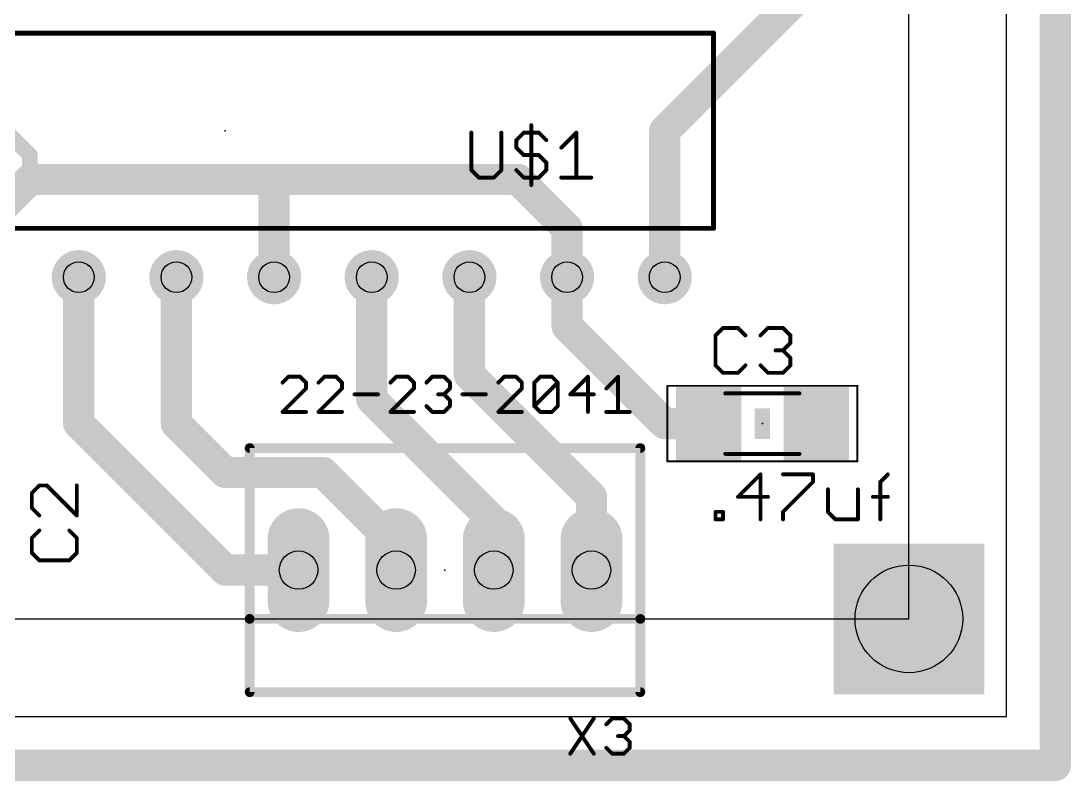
# Model space of a CAD drawing. Extents: x -0.07 to 1.67, y -0.07 to 2.57.
# Drawn here: x 0.591 to 1.666, y -0.066 to 0.712 of the extents above; entities that cross this region are included whole.
import ezdxf

# ---------------------------------------------------------------- set-up
doc = ezdxf.new("R2010")
doc.units = 0
for name, color, linetype in [('1', 22, 'CONTINUOUS'), ('17', 82, 'CONTINUOUS'), ('18', 82, 'CONTINUOUS'), ('19', 53, 'CONTINUOUS'), ('20', 7, 'CONTINUOUS'), ('21', 253, 'CONTINUOUS'), ('23', 7, 'CONTINUOUS'), ('25', 253, 'CONTINUOUS'), ('27', 253, 'CONTINUOUS'), ('29', 253, 'CONTINUOUS'), ('30', 253, 'CONTINUOUS'), ('31', 253, 'CONTINUOUS'), ('35', 253, 'CONTINUOUS'), ('39', 22, 'CONTINUOUS'), ('44', 253, 'CONTINUOUS'), ('51', 253, 'CONTINUOUS')]:
    doc.layers.add(name, color=color, linetype=linetype)

# ---------------------------------------------------------------- blocks, each defined once
blk = doc.blocks.new('RECT')
blk.add_solid([(-0.5, -0.5), (0.5, -0.5), (-0.5, 0.5), (0.5, 0.5)])
blk = doc.blocks.new('ROUNDP')
at = {"const_width": 0.5}
blk.add_lwpolyline([(0, -0.25, 1), (0, 0.25, 1), (0, -0.25)], format="xyb", dxfattribs=at)
blk = doc.blocks.new('LONGP100')
at = {"const_width": 1}
blk.add_lwpolyline([(-0.5, 0), (0.5, 0)], dxfattribs=at)
at = {"const_width": 0.5}
for points in [[(-0.5, 0.25, 1), (-0.5, -0.25)], [(0.5, -0.25, 1), (0.5, 0.25)]]:
    blk.add_lwpolyline(points, format="xyb", dxfattribs=at)
blk = doc.blocks.new('SQUAREV')
blk.add_solid([(-0.5, -0.5), (0.5, -0.5), (-0.5, 0.5), (0.5, 0.5)])

msp = doc.modelspace()

# ---------------------------------------------------------------- linework, layer by layer
at = {"layer": '1'}
for points, const_width in [([(1.65, 2.55), (1.65, -0.05)], 0.032), ([(1.5, 0.85), (1.25, 0.6)], 0.032), ([(0.6, 0.575), (0.5, 0.675)], 0.016), ([(1.25, 0.6), (1.25, 0.45)], 0.032), ([(0.6, 0.55), (0.6, 0.575)], 0.016), ([(0.55, 0.5), (0.6, 0.55)], 0.032), ([(0.6, 0.55), (0.85, 0.55)], 0.032), ([(0.85, 0.55), (1.1, 0.55)], 0.032), ([(0.85, 0.45), (0.85, 0.55)], 0.032), ([(1.1, 0.55), (1.15, 0.5)], 0.032), ([(1.15, 0.5), (1.15, 0.45)], 0.032), ([(0.65, 0.3), (0.65, 0.45)], 0.032), ([(0.75, 0.3), (0.75, 0.45)], 0.032), ([(0.95, 0.325), (0.95, 0.45)], 0.032), ([(1.05, 0.35), (1.05, 0.45)], 0.032), ([(1.15, 0.45), (1.15, 0.4)], 0.032), ([(1.15, 0.4), (1.25, 0.3)], 0.032), ([(1.175, 0.225), (1.05, 0.35)], 0.032), ([(1.075, 0.2), (0.95, 0.325)], 0.032), ([(0.8, 0.15), (0.65, 0.3)], 0.032), ([(0.8, 0.25), (0.75, 0.3)], 0.032), ([(1.25, 0.3), (1.294882, 0.3)], 0.032), ([(0.9, 0.25), (0.8, 0.25)], 0.032), ([(0.975, 0.175), (0.9, 0.25)], 0.032), ([(1.175, 0.15), (1.175, 0.225)], 0.032), ([(1.075, 0.15), (1.075, 0.2)], 0.032), ([(0.975, 0.15), (0.975, 0.175)], 0.032), ([(0.875, 0.15), (0.8, 0.15)], 0.032), ([(1.65, -0.05), (-0.05, -0.05)], 0.032)]:
    msp.add_lwpolyline(points, dxfattribs=dict(at, const_width=const_width))
for points, const_width in [([(1.258, 0.6, 1), (1.242, 0.6)], 0.016), ([(1.244343, 0.605657, 1), (1.255657, 0.594343)], 0.016), ([(0.604, 0.575, 1), (0.596, 0.575)], 0.008), ([(0.597172, 0.572172, 1), (0.602828, 0.577828)], 0.008), ([(0.6, 0.558, 1), (0.6, 0.542)], 0.016), ([(0.605657, 0.544343, 1), (0.594343, 0.555657)], 0.016), ([(0.85, 0.558, 1), (0.85, 0.542)], 0.016), ([(0.858, 0.55, 1), (0.842, 0.55)], 0.016), ([(0.85, 0.542, 1), (0.85, 0.558)], 0.016), ([(1.105657, 0.555657, 1), (1.094343, 0.544343)], 0.016), ([(1.1, 0.542, 1), (1.1, 0.558)], 0.016), ([(0.596, 0.55, 1), (0.604, 0.55)], 0.008), ([(1.158, 0.5, 1), (1.142, 0.5)], 0.016), ([(1.144343, 0.494343, 1), (1.155657, 0.505657)], 0.016), ([(0.658, 0.45, 1), (0.642, 0.45)], 0.016), ([(0.758, 0.45, 1), (0.742, 0.45)], 0.016), ([(0.958, 0.45, 1), (0.942, 0.45)], 0.016), ([(1.058, 0.45, 1), (1.042, 0.45)], 0.016), ([(1.158, 0.45, 1), (1.142, 0.45)], 0.016), ([(0.842, 0.45, 1), (0.858, 0.45)], 0.016), ([(1.142, 0.45, 1), (1.158, 0.45)], 0.016), ([(1.242, 0.45, 1), (1.258, 0.45)], 0.016), ([(1.155657, 0.405657, 1), (1.144343, 0.394343)], 0.016), ([(1.142, 0.4, 1), (1.158, 0.4)], 0.016), ([(1.055657, 0.355657, 1), (1.044343, 0.344343)], 0.016), ([(1.042, 0.35, 1), (1.058, 0.35)], 0.016), ([(0.955657, 0.330657, 1), (0.944343, 0.319343)], 0.016), ([(0.942, 0.325, 1), (0.958, 0.325)], 0.016), ([(0.655657, 0.305657, 1), (0.644343, 0.294343)], 0.016), ([(0.755657, 0.305657, 1), (0.744343, 0.294343)], 0.016), ([(1.25, 0.308, 1), (1.25, 0.292)], 0.016), ([(1.244343, 0.294343, 1), (1.255657, 0.305657)], 0.016), ([(1.294882, 0.292, 1), (1.294882, 0.308)], 0.016), ([(0.642, 0.3, 1), (0.658, 0.3)], 0.016), ([(0.742, 0.3, 1), (0.758, 0.3)], 0.016), ([(0.8, 0.258, 1), (0.8, 0.242)], 0.016), ([(0.794343, 0.244343, 1), (0.805657, 0.255657)], 0.016), ([(0.905657, 0.255657, 1), (0.894343, 0.244343)], 0.016), ([(0.9, 0.242, 1), (0.9, 0.258)], 0.016), ([(1.183, 0.225, 1), (1.167, 0.225)], 0.016), ([(1.169343, 0.219343, 1), (1.180657, 0.230657)], 0.016), ([(1.083, 0.2, 1), (1.067, 0.2)], 0.016), ([(1.069343, 0.194343, 1), (1.080657, 0.205657)], 0.016), ([(0.983, 0.175, 1), (0.967, 0.175)], 0.016), ([(0.969343, 0.169343, 1), (0.980657, 0.180657)], 0.016), ([(0.8, 0.158, 1), (0.8, 0.142)], 0.016), ([(0.794343, 0.144343, 1), (0.805657, 0.155657)], 0.016), ([(0.875, 0.142, 1), (0.875, 0.158)], 0.016), ([(0.967, 0.15, 1), (0.983, 0.15)], 0.016), ([(1.067, 0.15, 1), (1.083, 0.15)], 0.016), ([(1.167, 0.15, 1), (1.183, 0.15)], 0.016), ([(1.642, -0.05, 1), (1.658, -0.05)], 0.016), ([(1.65, -0.058, 1), (1.65, -0.042)], 0.016)]:
    msp.add_lwpolyline(points, format="xyb", dxfattribs=dict(at, const_width=const_width))
at = {"layer": '19'}
for p, q in [((1.5, 0.1), (1.5, 2.4)), ((0.1, 0.1), (1.5, 0.1))]:
    msp.add_line(p, q, dxfattribs=at)
at = {"layer": '20'}
for p, q in [((1.6, 0), (1.6, 2.5)), ((0, 0), (1.6, 0))]:
    msp.add_line(p, q, dxfattribs=at)
at = {"layer": '21'}
for points, const_width in [([(1.3, 0.7), (0.3, 0.7)], 0.005), ([(1.3, 0.5), (1.3, 0.7)], 0.005), ([(0.3, 0.5), (1.3, 0.5)], 0.005), ([(0.825, 0.1), (0.825, 0.275)], 0.01), ([(0.825, 0.275), (1.225, 0.275)], 0.01), ([(1.225, 0.275), (1.225, 0.1)], 0.01), ([(0.825, 0.025), (0.825, 0.1)], 0.01), ([(1.225, 0.1), (0.825, 0.1)], 0.01), ([(1.225, 0.1), (1.225, 0.025)], 0.01), ([(1.225, 0.025), (0.825, 0.025)], 0.01)]:
    msp.add_lwpolyline(points, dxfattribs=dict(at, const_width=const_width))
for points, const_width in [([(1.30125, 0.7, 1), (1.29875, 0.7)], 0.0025), ([(1.3, 0.69875, 1), (1.3, 0.70125)], 0.0025), ([(1.29875, 0.5, 1), (1.30125, 0.5)], 0.0025), ([(1.3, 0.49875, 1), (1.3, 0.50125)], 0.0025), ([(0.8275, 0.275, 1), (0.8225, 0.275)], 0.005), ([(0.825, 0.2775, 1), (0.825, 0.2725)], 0.005), ([(1.2275, 0.275, 1), (1.2225, 0.275)], 0.005), ([(1.225, 0.2725, 1), (1.225, 0.2775)], 0.005), ([(0.8275, 0.1, 1), (0.8225, 0.1)], 0.005), ([(0.825, 0.1025, 1), (0.825, 0.0975)], 0.005), ([(0.8225, 0.1, 1), (0.8275, 0.1)], 0.005), ([(1.2275, 0.1, 1), (1.2225, 0.1)], 0.005), ([(1.2225, 0.1, 1), (1.2275, 0.1)], 0.005), ([(1.225, 0.0975, 1), (1.225, 0.1025)], 0.005), ([(0.825, 0.0275, 1), (0.825, 0.0225)], 0.005), ([(0.8225, 0.025, 1), (0.8275, 0.025)], 0.005), ([(1.2225, 0.025, 1), (1.2275, 0.025)], 0.005), ([(1.225, 0.0225, 1), (1.225, 0.0275)], 0.005)]:
    msp.add_lwpolyline(points, format="xyb", dxfattribs=dict(at, const_width=const_width))
at = {"layer": '23'}
for p in [(0.8, 0.6), (1.35, 0.3), (1.025, 0.15)]:
    msp.add_point(p, dxfattribs=at)
at = {"layer": '25', "const_width": 0.004}
for points in [[(1.113386, 0.605712), (1.113386, 0.544327)], [(1.052, 0.598039), (1.052, 0.559673)], [(1.082693, 0.559673), (1.082693, 0.598039)], [(1.098039, 0.590366), (1.105712, 0.598039)], [(1.098039, 0.582693), (1.098039, 0.590366)], [(1.105712, 0.598039), (1.121059, 0.598039)], [(1.121059, 0.598039), (1.128732, 0.590366)], [(1.144078, 0.582693), (1.159425, 0.598039)], [(1.159425, 0.598039), (1.159425, 0.552)], [(1.105712, 0.57502), (1.098039, 0.582693)], [(1.121059, 0.57502), (1.105712, 0.57502)], [(1.128732, 0.567346), (1.121059, 0.57502)], [(1.052, 0.559673), (1.059673, 0.552)], [(1.07502, 0.552), (1.082693, 0.559673)], [(1.098039, 0.559673), (1.105712, 0.552)], [(1.121059, 0.552), (1.128732, 0.559673)], [(1.128732, 0.559673), (1.128732, 0.567346)], [(1.059673, 0.552), (1.07502, 0.552)], [(1.105712, 0.552), (1.121059, 0.552)], [(1.144078, 0.552), (1.174771, 0.552)], [(1.309673, 0.398039), (1.302, 0.390366)], [(1.32502, 0.398039), (1.309673, 0.398039)], [(1.332693, 0.390366), (1.32502, 0.398039)], [(1.348039, 0.390366), (1.355712, 0.398039)], [(1.355712, 0.398039), (1.371059, 0.398039)], [(1.371059, 0.398039), (1.378732, 0.390366)], [(1.302, 0.390366), (1.302, 0.359673)], [(1.378732, 0.390366), (1.378732, 0.382693)], [(1.371059, 0.37502), (1.363386, 0.37502)], [(1.378732, 0.382693), (1.371059, 0.37502)], [(1.371059, 0.37502), (1.378732, 0.367346)], [(1.378732, 0.367346), (1.378732, 0.359673)], [(1.302, 0.359673), (1.309673, 0.352)], [(1.32502, 0.352), (1.332693, 0.359673)], [(1.355712, 0.352), (1.348039, 0.359673)], [(1.378732, 0.359673), (1.371059, 0.352)], [(1.309673, 0.352), (1.32502, 0.352)], [(1.371059, 0.352), (1.355712, 0.352)], [(0.609634, 0.236653), (0.601961, 0.22898)], [(0.617307, 0.236653), (0.609634, 0.236653)], [(0.648, 0.205961), (0.617307, 0.236653)], [(0.648, 0.236653), (0.648, 0.205961)], [(0.601961, 0.22898), (0.601961, 0.213634)], [(0.601961, 0.213634), (0.609634, 0.205961)], [(0.609634, 0.190614), (0.601961, 0.182941)], [(0.601961, 0.182941), (0.601961, 0.167594)], [(0.648, 0.182941), (0.640327, 0.190614)], [(0.648, 0.167594), (0.648, 0.182941)], [(0.601961, 0.167594), (0.609634, 0.159921)], [(0.609634, 0.159921), (0.640327, 0.159921)], [(0.640327, 0.159921), (0.648, 0.167594)], [(1.153337, -0.001969), (1.177358, -0.038)], [(1.177358, -0.001969), (1.153337, -0.038)], [(1.190169, -0.007974), (1.196174, -0.001969)], [(1.196174, -0.001969), (1.208184, -0.001969)], [(1.208184, -0.001969), (1.214189, -0.007974)], [(1.214189, -0.007974), (1.214189, -0.01398)], [(1.208184, -0.019985), (1.202179, -0.019985)], [(1.214189, -0.01398), (1.208184, -0.019985)], [(1.208184, -0.019985), (1.214189, -0.02599)], [(1.196174, -0.038), (1.190169, -0.031995)], [(1.214189, -0.031995), (1.208184, -0.038)], [(1.214189, -0.02599), (1.214189, -0.031995)], [(1.208184, -0.038), (1.196174, -0.038)]]:
    msp.add_lwpolyline(points, dxfattribs=at)
at = {"layer": '25', "const_width": 0.002}
for points in [[(1.114386, 0.605712, 1), (1.112386, 0.605712)], [(1.053, 0.598039, 1), (1.051, 0.598039)], [(1.083693, 0.598039, 1), (1.081693, 0.598039)], [(1.099039, 0.590366, 1), (1.097039, 0.590366)], [(1.097332, 0.591073, 1), (1.098746, 0.589659)], [(1.105712, 0.599039, 1), (1.105712, 0.597039)], [(1.106419, 0.597332, 1), (1.105005, 0.598746)], [(1.121766, 0.598746, 1), (1.120352, 0.597332)], [(1.121059, 0.597039, 1), (1.121059, 0.599039)], [(1.128025, 0.589659, 1), (1.129439, 0.591073)], [(1.160425, 0.598039, 1), (1.158425, 0.598039)], [(1.160132, 0.597332, 1), (1.158718, 0.598746)], [(1.098746, 0.5834, 1), (1.097332, 0.581986)], [(1.097039, 0.582693, 1), (1.099039, 0.582693)], [(1.143371, 0.5834, 1), (1.144786, 0.581986)], [(1.105712, 0.57602, 1), (1.105712, 0.57402)], [(1.105005, 0.574312, 1), (1.106419, 0.575727)], [(1.121766, 0.575727, 1), (1.120352, 0.574312)], [(1.121059, 0.57402, 1), (1.121059, 0.57602)], [(1.052707, 0.56038, 1), (1.051293, 0.558966)], [(1.051, 0.559673, 1), (1.053, 0.559673)], [(1.081693, 0.559673, 1), (1.083693, 0.559673)], [(1.0834, 0.558966, 1), (1.081986, 0.56038)], [(1.098746, 0.56038, 1), (1.097332, 0.558966)], [(1.129732, 0.567346, 1), (1.127732, 0.567346)], [(1.127732, 0.559673, 1), (1.129732, 0.559673)], [(1.128025, 0.566639, 1), (1.129439, 0.568053)], [(1.129439, 0.558966, 1), (1.128025, 0.56038)], [(1.059673, 0.553, 1), (1.059673, 0.551)], [(1.058966, 0.551293, 1), (1.06038, 0.552707)], [(1.074312, 0.552707, 1), (1.075727, 0.551293)], [(1.07502, 0.551, 1), (1.07502, 0.553)], [(1.105712, 0.553, 1), (1.105712, 0.551)], [(1.105005, 0.551293, 1), (1.106419, 0.552707)], [(1.120352, 0.552707, 1), (1.121766, 0.551293)], [(1.121059, 0.551, 1), (1.121059, 0.553)], [(1.144078, 0.553, 1), (1.144078, 0.551)], [(1.158425, 0.552, 1), (1.160425, 0.552)], [(1.174771, 0.551, 1), (1.174771, 0.553)], [(1.112386, 0.544327, 1), (1.114386, 0.544327)], [(1.309673, 0.399039, 1), (1.309673, 0.397039)], [(1.31038, 0.397332, 1), (1.308966, 0.398746)], [(1.325727, 0.398746, 1), (1.324312, 0.397332)], [(1.32502, 0.397039, 1), (1.32502, 0.399039)], [(1.355712, 0.399039, 1), (1.355712, 0.397039)], [(1.356419, 0.397332, 1), (1.355005, 0.398746)], [(1.371766, 0.398746, 1), (1.370352, 0.397332)], [(1.371059, 0.397039, 1), (1.371059, 0.399039)], [(1.303, 0.390366, 1), (1.301, 0.390366)], [(1.301293, 0.391073, 1), (1.302707, 0.389659)], [(1.331986, 0.389659, 1), (1.3334, 0.391073)], [(1.347332, 0.391073, 1), (1.348746, 0.389659)], [(1.379732, 0.390366, 1), (1.377732, 0.390366)], [(1.378025, 0.389659, 1), (1.379439, 0.391073)], [(1.363386, 0.37602, 1), (1.363386, 0.37402)], [(1.371766, 0.375727, 1), (1.370352, 0.374312)], [(1.370352, 0.375727, 1), (1.371766, 0.374312)], [(1.371059, 0.37402, 1), (1.371059, 0.37602)], [(1.377732, 0.382693, 1), (1.379732, 0.382693)], [(1.379439, 0.381986, 1), (1.378025, 0.3834)], [(1.379732, 0.367346, 1), (1.377732, 0.367346)], [(1.378025, 0.366639, 1), (1.379439, 0.368053)], [(1.302707, 0.36038, 1), (1.301293, 0.358966)], [(1.301, 0.359673, 1), (1.303, 0.359673)], [(1.3334, 0.358966, 1), (1.331986, 0.36038)], [(1.348746, 0.36038, 1), (1.347332, 0.358966)], [(1.377732, 0.359673, 1), (1.379732, 0.359673)], [(1.379439, 0.358966, 1), (1.378025, 0.36038)], [(1.309673, 0.353, 1), (1.309673, 0.351)], [(1.308966, 0.351293, 1), (1.31038, 0.352707)], [(1.324312, 0.352707, 1), (1.325727, 0.351293)], [(1.32502, 0.351, 1), (1.32502, 0.353)], [(1.355712, 0.353, 1), (1.355712, 0.351)], [(1.355005, 0.351293, 1), (1.356419, 0.352707)], [(1.370352, 0.352707, 1), (1.371766, 0.351293)], [(1.371059, 0.351, 1), (1.371059, 0.353)], [(0.609634, 0.237653, 1), (0.609634, 0.235653)], [(0.610341, 0.235946, 1), (0.608927, 0.237361)], [(0.618014, 0.237361, 1), (0.6166, 0.235946)], [(0.617307, 0.235653, 1), (0.617307, 0.237653)], [(0.649, 0.236653, 1), (0.647, 0.236653)], [(0.602961, 0.22898, 1), (0.600961, 0.22898)], [(0.601254, 0.229687, 1), (0.602668, 0.228273)], [(0.602668, 0.214341, 1), (0.601254, 0.212927)], [(0.600961, 0.213634, 1), (0.602961, 0.213634)], [(0.608927, 0.205254, 1), (0.610341, 0.206668)], [(0.647, 0.205961, 1), (0.649, 0.205961)], [(0.647293, 0.205254, 1), (0.648707, 0.206668)], [(0.602961, 0.182941, 1), (0.600961, 0.182941)], [(0.601254, 0.183648, 1), (0.602668, 0.182234)], [(0.610341, 0.189907, 1), (0.608927, 0.191321)], [(0.641034, 0.191321, 1), (0.63962, 0.189907)], [(0.649, 0.182941, 1), (0.647, 0.182941)], [(0.647293, 0.182234, 1), (0.648707, 0.183648)], [(0.602668, 0.168302, 1), (0.601254, 0.166887)], [(0.600961, 0.167594, 1), (0.602961, 0.167594)], [(0.609634, 0.160921, 1), (0.609634, 0.158921)], [(0.608927, 0.159214, 1), (0.610341, 0.160628)], [(0.63962, 0.160628, 1), (0.641034, 0.159214)], [(0.640327, 0.158921, 1), (0.640327, 0.160921)], [(0.647, 0.167594, 1), (0.649, 0.167594)], [(0.648707, 0.166887, 1), (0.647293, 0.168302)], [(1.154169, -0.001415, 1), (1.152505, -0.002524)], [(1.17819, -0.002524, 1), (1.176525, -0.001415)], [(1.196174, -0.000969, 1), (1.196174, -0.002969)], [(1.196881, -0.002676, 1), (1.195466, -0.001262)], [(1.208891, -0.001262, 1), (1.207477, -0.002676)], [(1.208184, -0.002969, 1), (1.208184, -0.000969)], [(1.189461, -0.007267, 1), (1.190876, -0.008682)], [(1.215189, -0.007974, 1), (1.213189, -0.007974)], [(1.213482, -0.008682, 1), (1.214896, -0.007267)], [(1.202179, -0.018985, 1), (1.202179, -0.020985)], [(1.208891, -0.019278, 1), (1.207477, -0.020692)], [(1.207477, -0.019278, 1), (1.208891, -0.020692)], [(1.208184, -0.020985, 1), (1.208184, -0.018985)], [(1.213189, -0.01398, 1), (1.215189, -0.01398)], [(1.214896, -0.014687, 1), (1.213482, -0.013272)], [(1.190876, -0.031288, 1), (1.189461, -0.032702)], [(1.215189, -0.02599, 1), (1.213189, -0.02599)], [(1.213189, -0.031995, 1), (1.215189, -0.031995)], [(1.213482, -0.026697, 1), (1.214896, -0.025283)], [(1.214896, -0.032702, 1), (1.213482, -0.031288)], [(1.152505, -0.037445, 1), (1.154169, -0.038555)], [(1.176525, -0.038555, 1), (1.17819, -0.037445)], [(1.196174, -0.037, 1), (1.196174, -0.039)], [(1.195466, -0.038707, 1), (1.196881, -0.037293)], [(1.207477, -0.037293, 1), (1.208891, -0.038707)], [(1.208184, -0.039, 1), (1.208184, -0.037)]]:
    msp.add_lwpolyline(points, format="xyb", dxfattribs=at)
at = {"layer": '27', "const_width": 0.004}
for points in [[(0.86469, 0.348031), (0.858685, 0.342026)], [(0.876701, 0.348031), (0.86469, 0.348031)], [(0.882706, 0.342026), (0.876701, 0.348031)], [(0.901522, 0.348031), (0.895517, 0.342026)], [(0.913532, 0.348031), (0.901522, 0.348031)], [(0.919537, 0.342026), (0.913532, 0.348031)], [(0.975185, 0.348031), (0.96918, 0.342026)], [(0.987195, 0.348031), (0.975185, 0.348031)], [(0.9932, 0.342026), (0.987195, 0.348031)], [(1.006011, 0.342026), (1.012016, 0.348031)], [(1.012016, 0.348031), (1.024026, 0.348031)], [(1.024026, 0.348031), (1.030031, 0.342026)], [(1.085679, 0.348031), (1.079674, 0.342026)], [(1.097689, 0.348031), (1.085679, 0.348031)], [(1.103694, 0.342026), (1.097689, 0.348031)], [(1.116505, 0.342026), (1.12251, 0.348031)], [(1.12251, 0.348031), (1.134521, 0.348031)], [(1.134521, 0.348031), (1.140526, 0.342026)], [(1.171352, 0.348031), (1.153337, 0.330015)], [(1.171352, 0.312), (1.171352, 0.348031)], [(1.190168, 0.33602), (1.202179, 0.348031)], [(1.202179, 0.348031), (1.202179, 0.312)], [(0.858685, 0.312), (0.882706, 0.33602)], [(0.882706, 0.33602), (0.882706, 0.342026)], [(0.895517, 0.312), (0.919537, 0.33602)], [(0.919537, 0.33602), (0.919537, 0.342026)], [(0.96918, 0.312), (0.9932, 0.33602)], [(0.9932, 0.33602), (0.9932, 0.342026)], [(1.030031, 0.33602), (1.024026, 0.330015)], [(1.030031, 0.342026), (1.030031, 0.33602)], [(1.079674, 0.312), (1.103694, 0.33602)], [(1.103694, 0.33602), (1.103694, 0.342026)], [(1.116505, 0.318005), (1.116505, 0.342026)], [(1.116505, 0.318005), (1.140526, 0.342026)], [(1.140526, 0.342026), (1.140526, 0.318005)], [(0.932348, 0.330015), (0.956369, 0.330015)], [(1.024026, 0.330015), (1.018021, 0.330015)], [(1.024026, 0.330015), (1.030031, 0.32401)], [(1.030031, 0.32401), (1.030031, 0.318005)], [(1.042843, 0.330015), (1.066863, 0.330015)], [(1.153337, 0.330015), (1.177357, 0.330015)], [(0.882706, 0.312), (0.858685, 0.312)], [(0.919537, 0.312), (0.895517, 0.312)], [(0.9932, 0.312), (0.96918, 0.312)], [(1.012016, 0.312), (1.006011, 0.318005)], [(1.024026, 0.312), (1.012016, 0.312)], [(1.030031, 0.318005), (1.024026, 0.312)], [(1.103694, 0.312), (1.079674, 0.312)], [(1.12251, 0.312), (1.116505, 0.318005)], [(1.134521, 0.312), (1.12251, 0.312)], [(1.140526, 0.318005), (1.134521, 0.312)], [(1.190168, 0.312), (1.214189, 0.312)], [(1.348039, 0.248039), (1.32502, 0.22502)], [(1.348039, 0.202), (1.348039, 0.248039)], [(1.371059, 0.248039), (1.401752, 0.248039)], [(1.401752, 0.248039), (1.401752, 0.240366)], [(1.47081, 0.240366), (1.478484, 0.248039)], [(1.401752, 0.240366), (1.371059, 0.209673)], [(1.47081, 0.202), (1.47081, 0.240366)], [(1.32502, 0.22502), (1.355712, 0.22502)], [(1.417098, 0.232693), (1.417098, 0.209673)], [(1.447791, 0.202), (1.447791, 0.232693)], [(1.463137, 0.22502), (1.478484, 0.22502)], [(1.302, 0.202), (1.302, 0.209673)], [(1.302, 0.209673), (1.309673, 0.209673)], [(1.309673, 0.209673), (1.309673, 0.202)], [(1.371059, 0.209673), (1.371059, 0.202)], [(1.417098, 0.209673), (1.424771, 0.202)], [(1.309673, 0.202), (1.302, 0.202)], [(1.424771, 0.202), (1.447791, 0.202)]]:
    msp.add_lwpolyline(points, dxfattribs=at)
at = {"layer": '27', "const_width": 0.002}
for points in [[(0.86469, 0.349031, 1), (0.86469, 0.347031)], [(0.865397, 0.347324, 1), (0.863983, 0.348738)], [(0.877408, 0.348738, 1), (0.875994, 0.347324)], [(0.876701, 0.347031, 1), (0.876701, 0.349031)], [(0.901522, 0.349031, 1), (0.901522, 0.347031)], [(0.902229, 0.347324, 1), (0.900815, 0.348738)], [(0.914239, 0.348738, 1), (0.912825, 0.347324)], [(0.913532, 0.347031, 1), (0.913532, 0.349031)], [(0.975185, 0.349031, 1), (0.975185, 0.347031)], [(0.975892, 0.347324, 1), (0.974478, 0.348738)], [(0.987902, 0.348738, 1), (0.986488, 0.347324)], [(0.987195, 0.347031, 1), (0.987195, 0.349031)], [(1.012016, 0.349031, 1), (1.012016, 0.347031)], [(1.012723, 0.347324, 1), (1.011309, 0.348738)], [(1.024734, 0.348738, 1), (1.023319, 0.347324)], [(1.024026, 0.347031, 1), (1.024026, 0.349031)], [(1.085679, 0.349031, 1), (1.085679, 0.347031)], [(1.086386, 0.347324, 1), (1.084972, 0.348738)], [(1.098396, 0.348738, 1), (1.096982, 0.347324)], [(1.097689, 0.347031, 1), (1.097689, 0.349031)], [(1.12251, 0.349031, 1), (1.12251, 0.347031)], [(1.123218, 0.347324, 1), (1.121803, 0.348738)], [(1.135228, 0.348738, 1), (1.133814, 0.347324)], [(1.134521, 0.347031, 1), (1.134521, 0.349031)], [(1.172352, 0.348031, 1), (1.170352, 0.348031)], [(1.172059, 0.347324, 1), (1.170645, 0.348738)], [(1.203179, 0.348031, 1), (1.201179, 0.348031)], [(1.202886, 0.347324, 1), (1.201471, 0.348738)], [(0.857978, 0.342733, 1), (0.859392, 0.341318)], [(0.883706, 0.342026, 1), (0.881706, 0.342026)], [(0.881706, 0.33602, 1), (0.883706, 0.33602)], [(0.881999, 0.341318, 1), (0.883413, 0.342733)], [(0.883413, 0.335313, 1), (0.881999, 0.336728)], [(0.89481, 0.342733, 1), (0.896224, 0.341318)], [(0.920537, 0.342026, 1), (0.918537, 0.342026)], [(0.918537, 0.33602, 1), (0.920537, 0.33602)], [(0.91883, 0.341318, 1), (0.920244, 0.342733)], [(0.920244, 0.335313, 1), (0.91883, 0.336728)], [(0.968473, 0.342733, 1), (0.969887, 0.341318)], [(0.9942, 0.342026, 1), (0.9922, 0.342026)], [(0.9922, 0.33602, 1), (0.9942, 0.33602)], [(0.992493, 0.341318, 1), (0.993907, 0.342733)], [(0.993907, 0.335313, 1), (0.992493, 0.336728)], [(1.005304, 0.342733, 1), (1.006718, 0.341318)], [(1.031031, 0.342026, 1), (1.029031, 0.342026)], [(1.029031, 0.33602, 1), (1.031031, 0.33602)], [(1.029324, 0.341318, 1), (1.030739, 0.342733)], [(1.030739, 0.335313, 1), (1.029324, 0.336728)], [(1.078967, 0.342733, 1), (1.080381, 0.341318)], [(1.104694, 0.342026, 1), (1.102694, 0.342026)], [(1.102694, 0.33602, 1), (1.104694, 0.33602)], [(1.102987, 0.341318, 1), (1.104402, 0.342733)], [(1.104401, 0.335313, 1), (1.102987, 0.336728)], [(1.117505, 0.342026, 1), (1.115505, 0.342026)], [(1.115798, 0.342733, 1), (1.117213, 0.341318)], [(1.141526, 0.342026, 1), (1.139526, 0.342026)], [(1.141233, 0.341318, 1), (1.139819, 0.342733)], [(1.139819, 0.341318, 1), (1.141233, 0.342733)], [(1.189461, 0.336728, 1), (1.190875, 0.335313)], [(0.932348, 0.331015, 1), (0.932348, 0.329015)], [(0.956369, 0.329015, 1), (0.956369, 0.331015)], [(1.018021, 0.331015, 1), (1.018021, 0.329015)], [(1.024734, 0.330722, 1), (1.023319, 0.329308)], [(1.023319, 0.330722, 1), (1.024734, 0.329308)], [(1.024026, 0.329015, 1), (1.024026, 0.331015)], [(1.031031, 0.32401, 1), (1.029031, 0.32401)], [(1.029324, 0.323303, 1), (1.030739, 0.324717)], [(1.042843, 0.331015, 1), (1.042843, 0.329015)], [(1.066863, 0.329015, 1), (1.066863, 0.331015)], [(1.153337, 0.331015, 1), (1.153337, 0.329015)], [(1.15263, 0.330722, 1), (1.154044, 0.329308)], [(1.177357, 0.329015, 1), (1.177357, 0.331015)], [(0.858685, 0.313, 1), (0.858685, 0.311)], [(0.857978, 0.312707, 1), (0.859392, 0.311293)], [(0.882706, 0.311, 1), (0.882706, 0.313)], [(0.895517, 0.313, 1), (0.895517, 0.311)], [(0.89481, 0.312707, 1), (0.896224, 0.311293)], [(0.919537, 0.311, 1), (0.919537, 0.313)], [(0.96918, 0.313, 1), (0.96918, 0.311)], [(0.968473, 0.312707, 1), (0.969887, 0.311293)], [(0.9932, 0.311, 1), (0.9932, 0.313)], [(1.006718, 0.318712, 1), (1.005304, 0.317298)], [(1.012016, 0.313, 1), (1.012016, 0.311)], [(1.011309, 0.311293, 1), (1.012723, 0.312707)], [(1.023319, 0.312707, 1), (1.024734, 0.311293)], [(1.024026, 0.311, 1), (1.024026, 0.313)], [(1.029031, 0.318005, 1), (1.031031, 0.318005)], [(1.030739, 0.317298, 1), (1.029324, 0.318712)], [(1.079674, 0.313, 1), (1.079674, 0.311)], [(1.078967, 0.312707, 1), (1.080381, 0.311293)], [(1.103694, 0.311, 1), (1.103694, 0.313)], [(1.117213, 0.318712, 1), (1.115798, 0.317298)], [(1.115798, 0.318712, 1), (1.117213, 0.317298)], [(1.115505, 0.318005, 1), (1.117505, 0.318005)], [(1.12251, 0.313, 1), (1.12251, 0.311)], [(1.121803, 0.311293, 1), (1.123218, 0.312707)], [(1.133814, 0.312707, 1), (1.135228, 0.311293)], [(1.134521, 0.311, 1), (1.134521, 0.313)], [(1.139526, 0.318005, 1), (1.141526, 0.318005)], [(1.141233, 0.317298, 1), (1.139819, 0.318712)], [(1.170352, 0.312, 1), (1.172352, 0.312)], [(1.190168, 0.313, 1), (1.190168, 0.311)], [(1.201179, 0.312, 1), (1.203179, 0.312)], [(1.214189, 0.311, 1), (1.214189, 0.313)], [(1.349039, 0.248039, 1), (1.347039, 0.248039)], [(1.348746, 0.247332, 1), (1.347332, 0.248746)], [(1.371059, 0.249039, 1), (1.371059, 0.247039)], [(1.402752, 0.248039, 1), (1.400752, 0.248039)], [(1.401752, 0.247039, 1), (1.401752, 0.249039)], [(1.479191, 0.247332, 1), (1.477777, 0.248746)], [(1.400752, 0.240366, 1), (1.402752, 0.240366)], [(1.402459, 0.239659, 1), (1.401044, 0.241073)], [(1.47181, 0.240366, 1), (1.46981, 0.240366)], [(1.470103, 0.241073, 1), (1.471518, 0.239659)], [(1.324312, 0.225727, 1), (1.325727, 0.224312)], [(1.32502, 0.22602, 1), (1.32502, 0.22402)], [(1.355712, 0.22402, 1), (1.355712, 0.22602)], [(1.418098, 0.232693, 1), (1.416098, 0.232693)], [(1.448791, 0.232693, 1), (1.446791, 0.232693)], [(1.463137, 0.22602, 1), (1.463137, 0.22402)], [(1.478484, 0.22402, 1), (1.478484, 0.22602)], [(1.303, 0.209673, 1), (1.301, 0.209673)], [(1.302, 0.210673, 1), (1.302, 0.208673)], [(1.310673, 0.209673, 1), (1.308673, 0.209673)], [(1.309673, 0.208673, 1), (1.309673, 0.210673)], [(1.372059, 0.209673, 1), (1.370059, 0.209673)], [(1.370352, 0.21038, 1), (1.371766, 0.208966)], [(1.417805, 0.21038, 1), (1.416391, 0.208966)], [(1.416098, 0.209673, 1), (1.418098, 0.209673)], [(1.302, 0.203, 1), (1.302, 0.201)], [(1.301, 0.202, 1), (1.303, 0.202)], [(1.308673, 0.202, 1), (1.310673, 0.202)], [(1.309673, 0.201, 1), (1.309673, 0.203)], [(1.347039, 0.202, 1), (1.349039, 0.202)], [(1.370059, 0.202, 1), (1.372059, 0.202)], [(1.424771, 0.203, 1), (1.424771, 0.201)], [(1.424064, 0.201293, 1), (1.425478, 0.202707)], [(1.446791, 0.202, 1), (1.448791, 0.202)], [(1.447791, 0.201, 1), (1.447791, 0.203)], [(1.46981, 0.202, 1), (1.47181, 0.202)]]:
    msp.add_lwpolyline(points, format="xyb", dxfattribs=at)
at = {"layer": '39', "const_width": 0.002}
for points in [[(1.252638, 0.338701), (1.447362, 0.338701)], [(1.252638, 0.261299), (1.252638, 0.338701)], [(1.447362, 0.338701), (1.447362, 0.261299)], [(1.447362, 0.261299), (1.252638, 0.261299)]]:
    msp.add_lwpolyline(points, dxfattribs=at)
at = {"layer": '39', "const_width": 0.001}
for points in [[(1.252638, 0.339201, 1), (1.252638, 0.338201)], [(1.253138, 0.338701, 1), (1.252138, 0.338701)], [(1.447862, 0.338701, 1), (1.446862, 0.338701)], [(1.447362, 0.338201, 1), (1.447362, 0.339201)], [(1.252638, 0.261799, 1), (1.252638, 0.260799)], [(1.252138, 0.261299, 1), (1.253138, 0.261299)], [(1.446862, 0.261299, 1), (1.447862, 0.261299)], [(1.447362, 0.260799, 1), (1.447362, 0.261799)]]:
    msp.add_lwpolyline(points, format="xyb", dxfattribs=at)
at = {"layer": '44'}
for centre, radius in [((0.65, 0.45), 0.015748), ((0.75, 0.45), 0.015748), ((0.85, 0.45), 0.015748), ((0.95, 0.45), 0.015748), ((1.05, 0.45), 0.015748), ((1.15, 0.45), 0.015748), ((1.25, 0.45), 0.015748), ((0.875, 0.15), 0.019685), ((0.975, 0.15), 0.019685), ((1.075, 0.15), 0.019685), ((1.175, 0.15), 0.019685), ((1.5, 0.1), 0.055118)]:
    msp.add_circle(centre, radius, dxfattribs=at)
at = {"layer": '51', "const_width": 0.004}
for points in [[(1.312008, 0.330984), (1.387992, 0.330984)], [(1.312008, 0.269016), (1.387992, 0.269016)]]:
    msp.add_lwpolyline(points, dxfattribs=at)
at = {"layer": '51', "const_width": 0.002}
for points in [[(1.312008, 0.331984, 1), (1.312008, 0.329984)], [(1.387992, 0.329984, 1), (1.387992, 0.331984)], [(1.312008, 0.270016, 1), (1.312008, 0.268016)], [(1.387992, 0.268016, 1), (1.387992, 0.270016)]]:
    msp.add_lwpolyline(points, format="xyb", dxfattribs=at)

# ---------------------------------------------------------------- block references
at = {"layer": '1', "xscale": 0.062992, "yscale": 0.070866}
for p in [(1.294882, 0.3), (1.405118, 0.3)]:
    msp.add_blockref('RECT', p, dxfattribs=at)
at = {"layer": '17'}
for name, p, xscale, yscale, rotation in [('ROUNDP', (0.65, 0.45), 0.051496, 0.051496, 90), ('ROUNDP', (0.65, 0.45), 0.051496, 0.051496, 90), ('ROUNDP', (0.75, 0.45), 0.051496, 0.051496, 90), ('ROUNDP', (0.75, 0.45), 0.051496, 0.051496, 90), ('ROUNDP', (0.85, 0.45), 0.051496, 0.051496, 90), ('ROUNDP', (0.85, 0.45), 0.051496, 0.051496, 90), ('ROUNDP', (0.95, 0.45), 0.051496, 0.051496, 90), ('ROUNDP', (0.95, 0.45), 0.051496, 0.051496, 90), ('ROUNDP', (1.05, 0.45), 0.051496, 0.051496, 90), ('ROUNDP', (1.05, 0.45), 0.051496, 0.051496, 90), ('ROUNDP', (1.15, 0.45), 0.051496, 0.051496, 90), ('ROUNDP', (1.15, 0.45), 0.051496, 0.051496, 90), ('ROUNDP', (1.25, 0.45), 0.051496, 0.051496, 90), ('ROUNDP', (1.25, 0.45), 0.051496, 0.051496, 90), ('LONGP100', (0.875, 0.15), 0.05937, 0.05937, 270), ('LONGP100', (0.875, 0.15), 0.05937, 0.05937, 270), ('LONGP100', (0.975, 0.15), 0.05937, 0.05937, 270), ('LONGP100', (0.975, 0.15), 0.05937, 0.05937, 270), ('LONGP100', (1.075, 0.15), 0.05937, 0.05937, 270), ('LONGP100', (1.075, 0.15), 0.05937, 0.05937, 270), ('LONGP100', (1.175, 0.15), 0.05937, 0.05937, 270), ('LONGP100', (1.175, 0.15), 0.05937, 0.05937, 270)]:
    msp.add_blockref(name, p, dxfattribs=dict(at, xscale=xscale, yscale=yscale, rotation=rotation))
at = {"layer": '18', "xscale": 0.150236, "yscale": 0.150236}
msp.add_blockref('SQUAREV', (1.5, 0.1), dxfattribs=at)
msp.add_blockref('SQUAREV', (1.5, 0.1), dxfattribs=at)
at = {"layer": '29'}
for name, p, xscale, yscale, rotation in [('ROUNDP', (0.65, 0.45), 0.055496, 0.055496, 90), ('ROUNDP', (0.75, 0.45), 0.055496, 0.055496, 90), ('ROUNDP', (0.85, 0.45), 0.055496, 0.055496, 90), ('ROUNDP', (0.95, 0.45), 0.055496, 0.055496, 90), ('ROUNDP', (1.05, 0.45), 0.055496, 0.055496, 90), ('ROUNDP', (1.15, 0.45), 0.055496, 0.055496, 90), ('ROUNDP', (1.25, 0.45), 0.055496, 0.055496, 90), ('LONGP100', (0.875, 0.15), 0.06337, 0.06337, 270), ('LONGP100', (0.975, 0.15), 0.06337, 0.06337, 270), ('LONGP100', (1.075, 0.15), 0.06337, 0.06337, 270), ('LONGP100', (1.175, 0.15), 0.06337, 0.06337, 270)]:
    msp.add_blockref(name, p, dxfattribs=dict(at, xscale=xscale, yscale=yscale, rotation=rotation))
for name, p, xscale, yscale in [('RECT', (1.294882, 0.3), 0.066992, 0.074866), ('RECT', (1.405118, 0.3), 0.066992, 0.074866), ('SQUAREV', (1.5, 0.1), 0.154236, 0.154236)]:
    msp.add_blockref(name, p, dxfattribs=dict(at, xscale=xscale, yscale=yscale))
at = {"layer": '30'}
for name, p, xscale, yscale, rotation in [('ROUNDP', (0.65, 0.45), 0.055496, 0.055496, 90), ('ROUNDP', (0.75, 0.45), 0.055496, 0.055496, 90), ('ROUNDP', (0.85, 0.45), 0.055496, 0.055496, 90), ('ROUNDP', (0.95, 0.45), 0.055496, 0.055496, 90), ('ROUNDP', (1.05, 0.45), 0.055496, 0.055496, 90), ('ROUNDP', (1.15, 0.45), 0.055496, 0.055496, 90), ('ROUNDP', (1.25, 0.45), 0.055496, 0.055496, 90), ('LONGP100', (0.875, 0.15), 0.06337, 0.06337, 270), ('LONGP100', (0.975, 0.15), 0.06337, 0.06337, 270), ('LONGP100', (1.075, 0.15), 0.06337, 0.06337, 270), ('LONGP100', (1.175, 0.15), 0.06337, 0.06337, 270)]:
    msp.add_blockref(name, p, dxfattribs=dict(at, xscale=xscale, yscale=yscale, rotation=rotation))
at = {"layer": '30', "xscale": 0.154236, "yscale": 0.154236}
msp.add_blockref('SQUAREV', (1.5, 0.1), dxfattribs=at)
at = {"layer": '31', "xscale": 0.062992, "yscale": 0.070866}
for p in [(1.294882, 0.3), (1.405118, 0.3)]:
    msp.add_blockref('RECT', p, dxfattribs=at)
at = {"layer": '35', "xscale": 0.01574, "yscale": 0.031504}
msp.add_blockref('RECT', (1.35, 0.3), dxfattribs=at)
at = {"layer": '51', "xscale": 0.029531, "yscale": 0.066929}
for p in [(1.297766, 0.299965), (1.402234, 0.300035)]:
    msp.add_blockref('RECT', p, dxfattribs=at)

doc.saveas('drawing.dxf')
